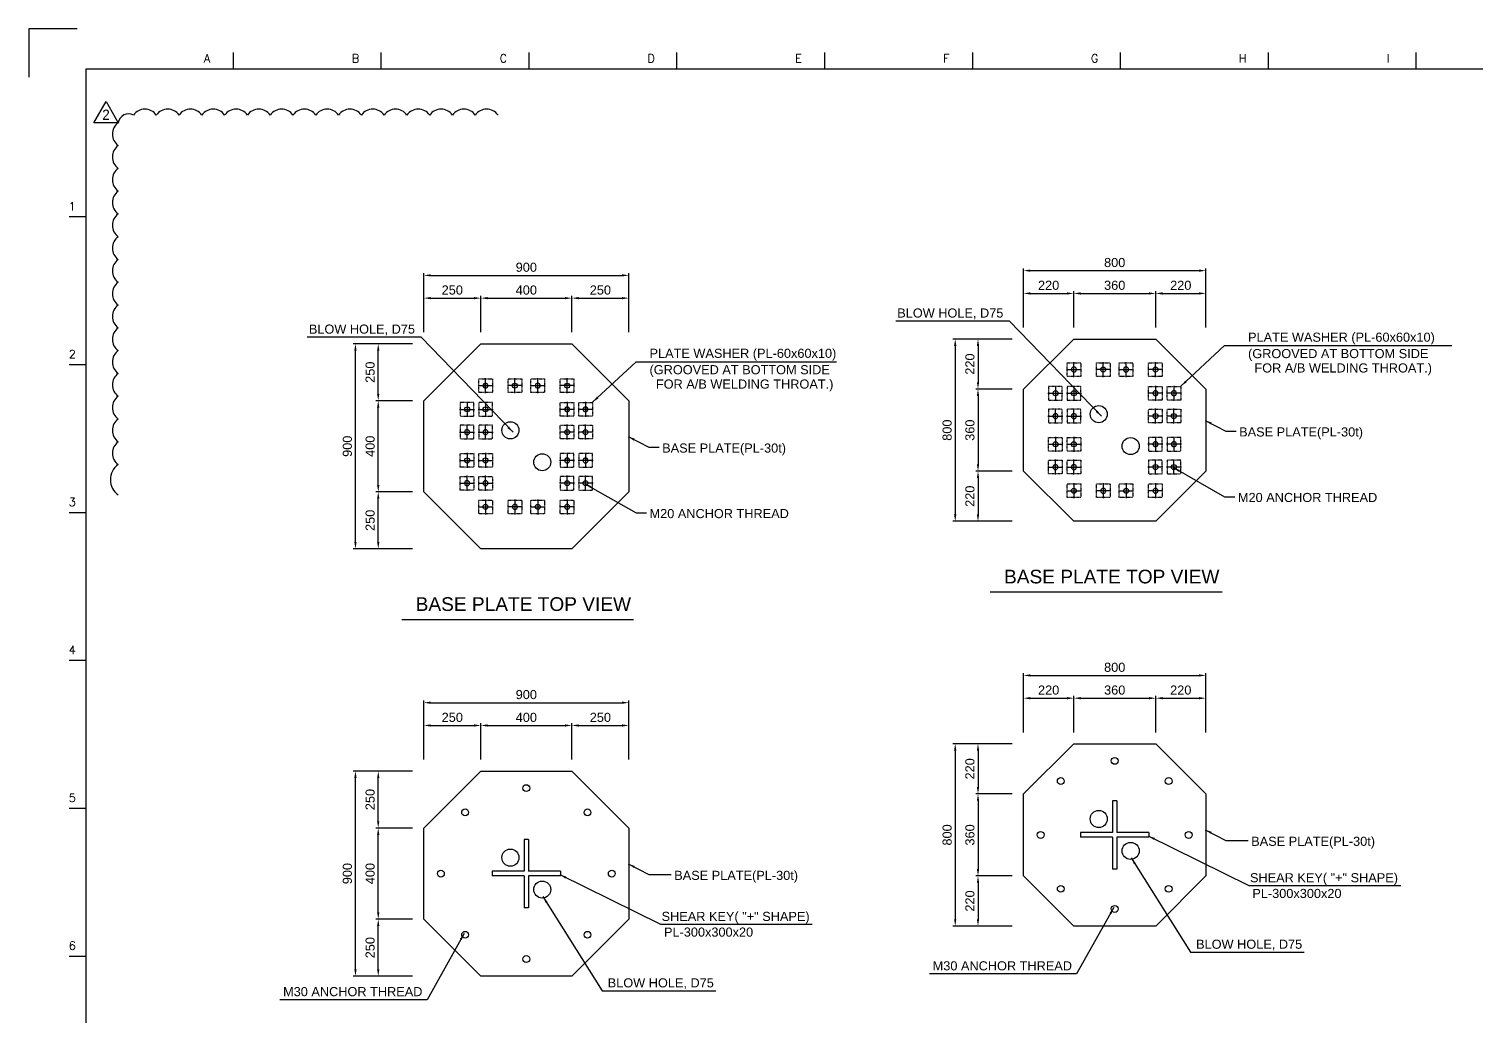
# Model space of a CAD drawing. Header units: millimetres. Extents: x 415966 to 487306, y -108951 to -17325.
# Drawn here: x 458615 to 464967, y -104873 to -100541 of the extents above; entities that cross this region are included whole.
import ezdxf
from ezdxf.enums import TextEntityAlignment as Align

# ---------------------------------------------------------------- set-up
doc = ezdxf.new("R2010")
doc.units = ezdxf.units.MM
doc.header["$LTSCALE"] = 2
doc.linetypes.add('CENTER1', pattern=[23.5, 20, -1.25, 1, -1.25])
doc.linetypes.add('HIDDEN', pattern=[0.375, 0.25, -0.125])
doc.layers.get('Defpoints').update_dxf_attribs({"color": 250})
for name, color, linetype in [('C_GIRDER', 2, 'Continuous'), ('C_REV', 4, 'Continuous'), ('C_TEXT_01', 2, 'Continuous'), ('CEN', 1, 'CENTER1'), ('DIM-SCALE', 7, 'Continuous'), ('TAN-TIT', 30, 'Continuous'), ('TITLE', 7, 'Continuous')]:
    doc.layers.add(name, color=color, linetype=linetype)
doc.layers.add('C_MARK', color=2, linetype='Continuous', lineweight=0)
doc.styles.add('Arial', font='arial.ttf')
doc.styles.add('COM', font='COMPLEX', dxfattribs={"height": 5})
doc.styles.add('돋움', font='')
doc.styles.get('돋움').set_extended_font_data('Dotum')
doc.dimstyles.new('일반도면_0010', dxfattribs={"dimtxt": 40, "dimasz": 30, "dimexe": 10, "dimexo": 50, "dimgap": 15, "dimtad": 1, "dimdec": 0, "dimzin": 0, "dimdsep": 46, "dimtxsty": 'Arial', "dimcen": -50, "dimclrd": 7, "dimclre": 7, "dimclrt": 2, "dimadec": 8, "dimazin": 0, "dimtfac": 1, "dimtdec": 0, "dimtix": 1, "dimtmove": 2, "dimatfit": 3, "dimfxl": 1, "dimtolj": 1, "dimtzin": 0, "dimarcsym": 0})

# ---------------------------------------------------------------- blocks, each defined once
blk = doc.blocks.new('BORDER')
at = {"layer": 'TAN-TIT', "linetype": 'Continuous'}
for p, q in [((424, 16820), (0, 16820)), ((0, 16820), (0, 16396))]:
    blk.add_line(p, q, dxfattribs=at)
at = {"layer": 'TAN-TIT'}
for p, q in [((1796, 16468), (1796, 16612)), ((3093, 16468), (3093, 16612)), ((4391, 16468), (4391, 16612)), ((5689, 16468), (5689, 16612)), ((6987, 16468), (6987, 16612)), ((8285, 16468), (8285, 16612)), ((9583, 16468), (9583, 16612)), ((10881, 16468), (10881, 16612)), ((12178, 16468), (12178, 16612)), ((498, 16468), (498, 352)), ((23282, 16468), (498, 16468)), ((498, 15170), (353, 15170)), ((498, 13872), (353, 13872)), ((498, 12574), (353, 12574)), ((498, 11277), (353, 11277)), ((498, 9979), (353, 9979)), ((498, 8681), (353, 8681))]:
    blk.add_line(p, q, dxfattribs=at)
at = {"layer": 'TAN-TIT', "style": 'COM'}
for s, p in [('A', (1536, 16526)), ('B', (2834, 16526)), ('C', (4132, 16526)), ('D', (5430, 16526)), ('E', (6727, 16526)), ('F', (8025, 16526)), ('G', (9323, 16526)), ('H', (10621, 16526)), ('I', (11919, 16526))]:
    blk.add_text(s, height=72.1, dxfattribs=at).set_placement(p)
for s, p in [('1', (411, 15228)), ('2', (411, 13930)), ('3', (411, 12632)), ('4', (411, 11334)), ('5', (411, 10036)), ('6', (411, 8739))]:
    blk.add_text(s, height=72.1, dxfattribs=at).set_placement(p, align=Align.RIGHT)
blk = doc.blocks.new('A$C3695130B')
at = {"layer": 'C_TEXT_01'}
blk.add_circle((0, 0), 11, dxfattribs=at)
at = {"layer": 'CEN', "ltscale": 0.5}
for p, q in [((33, 0), (-33, 0)), ((0, -33), (0, 33))]:
    blk.add_line(p, q, dxfattribs=at)
blk = doc.blocks.new('*D295')
at = {"layer": 'Defpoints', "color": 0}
for p in [(460598.7, -101722.7), (460348.7, -101922.7), (460598.7, -101922.7)]:
    blk.add_point(p, dxfattribs=at)
at = {"layer": 'DIM-SCALE', "color": 7, "lineweight": -2}
for p, q in [((460348.7, -101872.7), (460348.7, -101712.7)), ((460378.7, -101722.7), (460568.7, -101722.7)), ((460598.7, -101872.7), (460598.7, -101712.7))]:
    blk.add_line(p, q, dxfattribs=at)
at = {"layer": 'DIM-SCALE', "color": 7}
for points in [[(460378.7, -101717.7), (460378.7, -101727.7), (460348.7, -101722.7)], [(460568.7, -101717.7), (460568.7, -101727.7), (460598.7, -101722.7)]]:
    blk.add_solid(points, dxfattribs=at)
at = {"layer": 'DIM-SCALE', "color": 2, "insert": (460473.7, -101687.3), "char_height": 40, "attachment_point": 5, "style": 'Arial'}
blk.add_mtext('\\A1;250', dxfattribs=at)
blk = doc.blocks.new('*D296')
at = {"layer": 'Defpoints', "color": 0}
for p in [(460998.7, -101722.7), (460598.7, -101922.7), (460998.7, -101922.7)]:
    blk.add_point(p, dxfattribs=at)
at = {"layer": 'DIM-SCALE', "color": 7, "lineweight": -2}
for p, q in [((460598.7, -101872.7), (460598.7, -101712.7)), ((460628.7, -101722.7), (460968.7, -101722.7)), ((460998.7, -101872.7), (460998.7, -101712.7))]:
    blk.add_line(p, q, dxfattribs=at)
at = {"layer": 'DIM-SCALE', "color": 7}
for points in [[(460628.7, -101717.7), (460628.7, -101727.7), (460598.7, -101722.7)], [(460968.7, -101717.7), (460968.7, -101727.7), (460998.7, -101722.7)]]:
    blk.add_solid(points, dxfattribs=at)
at = {"layer": 'DIM-SCALE', "color": 2, "insert": (460798.7, -101687.3), "char_height": 40, "attachment_point": 5, "style": 'Arial'}
blk.add_mtext('\\A1;400', dxfattribs=at)
blk = doc.blocks.new('*D297')
at = {"layer": 'Defpoints', "color": 0}
for p in [(461248.7, -101722.7), (460998.7, -101922.7), (461248.7, -101922.7)]:
    blk.add_point(p, dxfattribs=at)
at = {"layer": 'DIM-SCALE', "color": 7, "lineweight": -2}
for p, q in [((460998.7, -101872.7), (460998.7, -101712.7)), ((461028.7, -101722.7), (461218.7, -101722.7)), ((461248.7, -101872.7), (461248.7, -101712.7))]:
    blk.add_line(p, q, dxfattribs=at)
at = {"layer": 'DIM-SCALE', "color": 7}
for points in [[(461028.7, -101717.7), (461028.7, -101727.7), (460998.7, -101722.7)], [(461218.7, -101717.7), (461218.7, -101727.7), (461248.7, -101722.7)]]:
    blk.add_solid(points, dxfattribs=at)
at = {"layer": 'DIM-SCALE', "color": 2, "insert": (461123.7, -101687.3), "char_height": 40, "attachment_point": 5, "style": 'Arial'}
blk.add_mtext('\\A1;250', dxfattribs=at)
blk = doc.blocks.new('*D298')
at = {"layer": 'Defpoints', "color": 0}
for p in [(461248.7, -101622.7), (460348.7, -101922.7), (461248.7, -101922.7)]:
    blk.add_point(p, dxfattribs=at)
at = {"layer": 'DIM-SCALE', "color": 7, "lineweight": -2}
for p, q in [((460348.7, -101872.7), (460348.7, -101612.7)), ((460378.7, -101622.7), (461218.7, -101622.7)), ((461248.7, -101872.7), (461248.7, -101612.7))]:
    blk.add_line(p, q, dxfattribs=at)
at = {"layer": 'DIM-SCALE', "color": 7}
for points in [[(460378.7, -101617.7), (460378.7, -101627.7), (460348.7, -101622.7)], [(461218.7, -101617.7), (461218.7, -101627.7), (461248.7, -101622.7)]]:
    blk.add_solid(points, dxfattribs=at)
at = {"layer": 'DIM-SCALE', "color": 2, "insert": (460798.7, -101587.3), "char_height": 40, "attachment_point": 5, "style": 'Arial'}
blk.add_mtext('\\A1;900', dxfattribs=at)
blk = doc.blocks.new('*D299')
at = {"layer": 'Defpoints', "color": 0}
for p in [(460148.7, -102572.7), (460348.7, -102572.7), (460348.7, -102822.7)]:
    blk.add_point(p, dxfattribs=at)
at = {"layer": 'DIM-SCALE', "color": 7, "lineweight": -2}
for p, q in [((460298.7, -102572.7), (460138.7, -102572.7)), ((460148.7, -102792.7), (460148.7, -102602.7)), ((460298.7, -102822.7), (460138.7, -102822.7))]:
    blk.add_line(p, q, dxfattribs=at)
at = {"layer": 'DIM-SCALE', "color": 7}
for points in [[(460143.7, -102602.7), (460153.7, -102602.7), (460148.7, -102572.7)], [(460143.7, -102792.7), (460153.7, -102792.7), (460148.7, -102822.7)]]:
    blk.add_solid(points, dxfattribs=at)
at = {"layer": 'DIM-SCALE', "color": 2, "insert": (460113.2, -102697.7), "char_height": 40, "attachment_point": 5, "rotation": 90, "style": 'Arial'}
blk.add_mtext('\\A1;250', dxfattribs=at)
blk = doc.blocks.new('*D300')
at = {"layer": 'Defpoints', "color": 0}
for p in [(460148.7, -102172.7), (460348.7, -102172.7), (460348.7, -102572.7)]:
    blk.add_point(p, dxfattribs=at)
at = {"layer": 'DIM-SCALE', "color": 7, "lineweight": -2}
for p, q in [((460298.7, -102172.7), (460138.7, -102172.7)), ((460148.7, -102542.7), (460148.7, -102202.7)), ((460298.7, -102572.7), (460138.7, -102572.7))]:
    blk.add_line(p, q, dxfattribs=at)
at = {"layer": 'DIM-SCALE', "color": 7}
for points in [[(460143.7, -102202.7), (460153.7, -102202.7), (460148.7, -102172.7)], [(460143.7, -102542.7), (460153.7, -102542.7), (460148.7, -102572.7)]]:
    blk.add_solid(points, dxfattribs=at)
at = {"layer": 'DIM-SCALE', "color": 2, "insert": (460113.2, -102372.7), "char_height": 40, "attachment_point": 5, "rotation": 90, "style": 'Arial'}
blk.add_mtext('\\A1;400', dxfattribs=at)
blk = doc.blocks.new('*D301')
at = {"layer": 'Defpoints', "color": 0}
for p in [(460148.7, -101922.7), (460348.7, -101922.7), (460348.7, -102172.7)]:
    blk.add_point(p, dxfattribs=at)
at = {"layer": 'DIM-SCALE', "color": 7, "lineweight": -2}
for p, q in [((460298.7, -101922.7), (460138.7, -101922.7)), ((460148.7, -102142.7), (460148.7, -101952.7)), ((460298.7, -102172.7), (460138.7, -102172.7))]:
    blk.add_line(p, q, dxfattribs=at)
at = {"layer": 'DIM-SCALE', "color": 7}
for points in [[(460143.7, -101952.7), (460153.7, -101952.7), (460148.7, -101922.7)], [(460143.7, -102142.7), (460153.7, -102142.7), (460148.7, -102172.7)]]:
    blk.add_solid(points, dxfattribs=at)
at = {"layer": 'DIM-SCALE', "color": 2, "insert": (460113.2, -102047.7), "char_height": 40, "attachment_point": 5, "rotation": 90, "style": 'Arial'}
blk.add_mtext('\\A1;250', dxfattribs=at)
blk = doc.blocks.new('*D302')
at = {"layer": 'Defpoints', "color": 0}
for p in [(460048.7, -101922.7), (460348.7, -101922.7), (460348.7, -102822.7)]:
    blk.add_point(p, dxfattribs=at)
at = {"layer": 'DIM-SCALE', "color": 7, "lineweight": -2}
for p, q in [((460298.7, -101922.7), (460038.7, -101922.7)), ((460048.7, -102792.7), (460048.7, -101952.7)), ((460298.7, -102822.7), (460038.7, -102822.7))]:
    blk.add_line(p, q, dxfattribs=at)
at = {"layer": 'DIM-SCALE', "color": 7}
for points in [[(460043.7, -101952.7), (460053.7, -101952.7), (460048.7, -101922.7)], [(460043.7, -102792.7), (460053.7, -102792.7), (460048.7, -102822.7)]]:
    blk.add_solid(points, dxfattribs=at)
at = {"layer": 'DIM-SCALE', "color": 2, "insert": (460013.2, -102372.7), "char_height": 40, "attachment_point": 5, "rotation": 90, "style": 'Arial'}
blk.add_mtext('\\A1;900', dxfattribs=at)
blk = doc.blocks.new('*D397')
at = {"layer": 'Defpoints', "color": 0}
for p in [(460598.7, -103597.9), (460348.7, -103797.9), (460598.7, -103797.9)]:
    blk.add_point(p, dxfattribs=at)
at = {"layer": 'DIM-SCALE', "color": 7, "lineweight": -2}
for p, q in [((460348.7, -103747.9), (460348.7, -103587.9)), ((460378.7, -103597.9), (460568.7, -103597.9)), ((460598.7, -103747.9), (460598.7, -103587.9))]:
    blk.add_line(p, q, dxfattribs=at)
at = {"layer": 'DIM-SCALE', "color": 7}
for points in [[(460378.7, -103592.9), (460378.7, -103602.9), (460348.7, -103597.9)], [(460568.7, -103592.9), (460568.7, -103602.9), (460598.7, -103597.9)]]:
    blk.add_solid(points, dxfattribs=at)
at = {"layer": 'DIM-SCALE', "color": 2, "insert": (460473.7, -103562.5), "char_height": 40, "attachment_point": 5, "style": 'Arial'}
blk.add_mtext('\\A1;250', dxfattribs=at)
blk = doc.blocks.new('*D398')
at = {"layer": 'Defpoints', "color": 0}
for p in [(460998.7, -103597.9), (460598.7, -103797.9), (460998.7, -103797.9)]:
    blk.add_point(p, dxfattribs=at)
at = {"layer": 'DIM-SCALE', "color": 7, "lineweight": -2}
for p, q in [((460598.7, -103747.9), (460598.7, -103587.9)), ((460628.7, -103597.9), (460968.7, -103597.9)), ((460998.7, -103747.9), (460998.7, -103587.9))]:
    blk.add_line(p, q, dxfattribs=at)
at = {"layer": 'DIM-SCALE', "color": 7}
for points in [[(460628.7, -103592.9), (460628.7, -103602.9), (460598.7, -103597.9)], [(460968.7, -103592.9), (460968.7, -103602.9), (460998.7, -103597.9)]]:
    blk.add_solid(points, dxfattribs=at)
at = {"layer": 'DIM-SCALE', "color": 2, "insert": (460798.7, -103562.5), "char_height": 40, "attachment_point": 5, "style": 'Arial'}
blk.add_mtext('\\A1;400', dxfattribs=at)
blk = doc.blocks.new('*D399')
at = {"layer": 'Defpoints', "color": 0}
for p in [(461248.7, -103597.9), (460998.7, -103797.9), (461248.7, -103797.9)]:
    blk.add_point(p, dxfattribs=at)
at = {"layer": 'DIM-SCALE', "color": 7, "lineweight": -2}
for p, q in [((460998.7, -103747.9), (460998.7, -103587.9)), ((461028.7, -103597.9), (461218.7, -103597.9)), ((461248.7, -103747.9), (461248.7, -103587.9))]:
    blk.add_line(p, q, dxfattribs=at)
at = {"layer": 'DIM-SCALE', "color": 7}
for points in [[(461028.7, -103592.9), (461028.7, -103602.9), (460998.7, -103597.9)], [(461218.7, -103592.9), (461218.7, -103602.9), (461248.7, -103597.9)]]:
    blk.add_solid(points, dxfattribs=at)
at = {"layer": 'DIM-SCALE', "color": 2, "insert": (461123.7, -103562.5), "char_height": 40, "attachment_point": 5, "style": 'Arial'}
blk.add_mtext('\\A1;250', dxfattribs=at)
blk = doc.blocks.new('*D400')
at = {"layer": 'Defpoints', "color": 0}
for p in [(461248.7, -103497.9), (460348.7, -103797.9), (461248.7, -103797.9)]:
    blk.add_point(p, dxfattribs=at)
at = {"layer": 'DIM-SCALE', "color": 7, "lineweight": -2}
for p, q in [((460348.7, -103747.9), (460348.7, -103487.9)), ((460378.7, -103497.9), (461218.7, -103497.9)), ((461248.7, -103747.9), (461248.7, -103487.9))]:
    blk.add_line(p, q, dxfattribs=at)
at = {"layer": 'DIM-SCALE', "color": 7}
for points in [[(460378.7, -103492.9), (460378.7, -103502.9), (460348.7, -103497.9)], [(461218.7, -103492.9), (461218.7, -103502.9), (461248.7, -103497.9)]]:
    blk.add_solid(points, dxfattribs=at)
at = {"layer": 'DIM-SCALE', "color": 2, "insert": (460798.7, -103462.5), "char_height": 40, "attachment_point": 5, "style": 'Arial'}
blk.add_mtext('\\A1;900', dxfattribs=at)
blk = doc.blocks.new('*D401')
at = {"layer": 'Defpoints', "color": 0}
for p in [(460148.7, -104447.9), (460348.7, -104447.9), (460348.7, -104697.9)]:
    blk.add_point(p, dxfattribs=at)
at = {"layer": 'DIM-SCALE', "color": 7, "lineweight": -2}
for p, q in [((460298.7, -104447.9), (460138.7, -104447.9)), ((460148.7, -104667.9), (460148.7, -104477.9)), ((460298.7, -104697.9), (460138.7, -104697.9))]:
    blk.add_line(p, q, dxfattribs=at)
at = {"layer": 'DIM-SCALE', "color": 7}
for points in [[(460143.7, -104477.9), (460153.7, -104477.9), (460148.7, -104447.9)], [(460143.7, -104667.9), (460153.7, -104667.9), (460148.7, -104697.9)]]:
    blk.add_solid(points, dxfattribs=at)
at = {"layer": 'DIM-SCALE', "color": 2, "insert": (460113.2, -104572.9), "char_height": 40, "attachment_point": 5, "rotation": 90, "style": 'Arial'}
blk.add_mtext('\\A1;250', dxfattribs=at)
blk = doc.blocks.new('*D402')
at = {"layer": 'Defpoints', "color": 0}
for p in [(460148.7, -104047.9), (460348.7, -104047.9), (460348.7, -104447.9)]:
    blk.add_point(p, dxfattribs=at)
at = {"layer": 'DIM-SCALE', "color": 7, "lineweight": -2}
for p, q in [((460298.7, -104047.9), (460138.7, -104047.9)), ((460148.7, -104417.9), (460148.7, -104077.9)), ((460298.7, -104447.9), (460138.7, -104447.9))]:
    blk.add_line(p, q, dxfattribs=at)
at = {"layer": 'DIM-SCALE', "color": 7}
for points in [[(460143.7, -104077.9), (460153.7, -104077.9), (460148.7, -104047.9)], [(460143.7, -104417.9), (460153.7, -104417.9), (460148.7, -104447.9)]]:
    blk.add_solid(points, dxfattribs=at)
at = {"layer": 'DIM-SCALE', "color": 2, "insert": (460113.2, -104247.9), "char_height": 40, "attachment_point": 5, "rotation": 90, "style": 'Arial'}
blk.add_mtext('\\A1;400', dxfattribs=at)
blk = doc.blocks.new('*D403')
at = {"layer": 'Defpoints', "color": 0}
for p in [(460148.7, -103797.9), (460348.7, -103797.9), (460348.7, -104047.9)]:
    blk.add_point(p, dxfattribs=at)
at = {"layer": 'DIM-SCALE', "color": 7, "lineweight": -2}
for p, q in [((460298.7, -103797.9), (460138.7, -103797.9)), ((460148.7, -104017.9), (460148.7, -103827.9)), ((460298.7, -104047.9), (460138.7, -104047.9))]:
    blk.add_line(p, q, dxfattribs=at)
at = {"layer": 'DIM-SCALE', "color": 7}
for points in [[(460143.7, -103827.9), (460153.7, -103827.9), (460148.7, -103797.9)], [(460143.7, -104017.9), (460153.7, -104017.9), (460148.7, -104047.9)]]:
    blk.add_solid(points, dxfattribs=at)
at = {"layer": 'DIM-SCALE', "color": 2, "insert": (460113.2, -103922.9), "char_height": 40, "attachment_point": 5, "rotation": 90, "style": 'Arial'}
blk.add_mtext('\\A1;250', dxfattribs=at)
blk = doc.blocks.new('*D404')
at = {"layer": 'Defpoints', "color": 0}
for p in [(460048.7, -103797.9), (460348.7, -103797.9), (460348.7, -104697.9)]:
    blk.add_point(p, dxfattribs=at)
at = {"layer": 'DIM-SCALE', "color": 7, "lineweight": -2}
for p, q in [((460298.7, -103797.9), (460038.7, -103797.9)), ((460048.7, -104667.9), (460048.7, -103827.9)), ((460298.7, -104697.9), (460038.7, -104697.9))]:
    blk.add_line(p, q, dxfattribs=at)
at = {"layer": 'DIM-SCALE', "color": 7}
for points in [[(460043.7, -103827.9), (460053.7, -103827.9), (460048.7, -103797.9)], [(460043.7, -104667.9), (460053.7, -104667.9), (460048.7, -104697.9)]]:
    blk.add_solid(points, dxfattribs=at)
at = {"layer": 'DIM-SCALE', "color": 2, "insert": (460013.2, -104247.9), "char_height": 40, "attachment_point": 5, "rotation": 90, "style": 'Arial'}
blk.add_mtext('\\A1;900', dxfattribs=at)
blk = doc.blocks.new('*D428')
at = {"layer": 'Defpoints', "color": 0}
for p in [(463201.3, -103478.2), (462981.3, -103678.2), (463201.3, -103678.2)]:
    blk.add_point(p, dxfattribs=at)
at = {"layer": 'DIM-SCALE', "color": 7, "lineweight": -2}
for p, q in [((462981.3, -103628.2), (462981.3, -103468.2)), ((463201.3, -103628.2), (463201.3, -103468.2)), ((463011.3, -103478.2), (463171.3, -103478.2))]:
    blk.add_line(p, q, dxfattribs=at)
at = {"layer": 'DIM-SCALE', "color": 7}
for points in [[(463011.3, -103473.2), (463011.3, -103483.2), (462981.3, -103478.2)], [(463171.3, -103473.2), (463171.3, -103483.2), (463201.3, -103478.2)]]:
    blk.add_solid(points, dxfattribs=at)
at = {"layer": 'DIM-SCALE', "color": 2, "insert": (463091.3, -103442.8), "char_height": 40, "attachment_point": 5, "style": 'Arial'}
blk.add_mtext('\\A1;220', dxfattribs=at)
blk = doc.blocks.new('*D429')
at = {"layer": 'Defpoints', "color": 0}
for p in [(463561.3, -103478.2), (463201.3, -103678.2), (463561.3, -103678.2)]:
    blk.add_point(p, dxfattribs=at)
at = {"layer": 'DIM-SCALE', "color": 7, "lineweight": -2}
for p, q in [((463201.3, -103628.2), (463201.3, -103468.2)), ((463561.3, -103628.2), (463561.3, -103468.2)), ((463231.3, -103478.2), (463531.3, -103478.2))]:
    blk.add_line(p, q, dxfattribs=at)
at = {"layer": 'DIM-SCALE', "color": 7}
for points in [[(463231.3, -103473.2), (463231.3, -103483.2), (463201.3, -103478.2)], [(463531.3, -103473.2), (463531.3, -103483.2), (463561.3, -103478.2)]]:
    blk.add_solid(points, dxfattribs=at)
at = {"layer": 'DIM-SCALE', "color": 2, "insert": (463381.3, -103442.8), "char_height": 40, "attachment_point": 5, "style": 'Arial'}
blk.add_mtext('\\A1;360', dxfattribs=at)
blk = doc.blocks.new('*D430')
at = {"layer": 'Defpoints', "color": 0}
for p in [(463781.3, -103478.2), (463561.3, -103678.2), (463781.3, -103678.2)]:
    blk.add_point(p, dxfattribs=at)
at = {"layer": 'DIM-SCALE', "color": 7, "lineweight": -2}
for p, q in [((463561.3, -103628.2), (463561.3, -103468.2)), ((463781.3, -103628.2), (463781.3, -103468.2)), ((463591.3, -103478.2), (463751.3, -103478.2))]:
    blk.add_line(p, q, dxfattribs=at)
at = {"layer": 'DIM-SCALE', "color": 7}
for points in [[(463591.3, -103473.2), (463591.3, -103483.2), (463561.3, -103478.2)], [(463751.3, -103473.2), (463751.3, -103483.2), (463781.3, -103478.2)]]:
    blk.add_solid(points, dxfattribs=at)
at = {"layer": 'DIM-SCALE', "color": 2, "insert": (463671.3, -103442.8), "char_height": 40, "attachment_point": 5, "style": 'Arial'}
blk.add_mtext('\\A1;220', dxfattribs=at)
blk = doc.blocks.new('*D431')
at = {"layer": 'Defpoints', "color": 0}
for p in [(463781.3, -103378.2), (462981.3, -103678.2), (463781.3, -103678.2)]:
    blk.add_point(p, dxfattribs=at)
at = {"layer": 'DIM-SCALE', "color": 7, "lineweight": -2}
for p, q in [((462981.3, -103628.2), (462981.3, -103368.2)), ((463011.3, -103378.2), (463751.3, -103378.2)), ((463781.3, -103628.2), (463781.3, -103368.2))]:
    blk.add_line(p, q, dxfattribs=at)
at = {"layer": 'DIM-SCALE', "color": 7}
for points in [[(463011.3, -103373.2), (463011.3, -103383.2), (462981.3, -103378.2)], [(463751.3, -103373.2), (463751.3, -103383.2), (463781.3, -103378.2)]]:
    blk.add_solid(points, dxfattribs=at)
at = {"layer": 'DIM-SCALE', "color": 2, "insert": (463381.3, -103342.8), "char_height": 40, "attachment_point": 5, "style": 'Arial'}
blk.add_mtext('\\A1;800', dxfattribs=at)
blk = doc.blocks.new('*D432')
at = {"layer": 'Defpoints', "color": 0}
for p in [(462981.3, -103678.2), (462781.3, -103898.2), (462981.3, -103898.2)]:
    blk.add_point(p, dxfattribs=at)
at = {"layer": 'DIM-SCALE', "color": 7, "lineweight": -2}
for p, q in [((462931.3, -103678.2), (462771.3, -103678.2)), ((462781.3, -103708.2), (462781.3, -103868.2)), ((462931.3, -103898.2), (462771.3, -103898.2))]:
    blk.add_line(p, q, dxfattribs=at)
at = {"layer": 'DIM-SCALE', "color": 7}
for points in [[(462776.3, -103708.2), (462786.3, -103708.2), (462781.3, -103678.2)], [(462776.3, -103868.2), (462786.3, -103868.2), (462781.3, -103898.2)]]:
    blk.add_solid(points, dxfattribs=at)
at = {"layer": 'DIM-SCALE', "color": 2, "insert": (462745.9, -103788.2), "char_height": 40, "attachment_point": 5, "rotation": 90, "style": 'Arial'}
blk.add_mtext('\\A1;220', dxfattribs=at)
blk = doc.blocks.new('*D433')
at = {"layer": 'Defpoints', "color": 0}
for p in [(462981.3, -103898.2), (462781.3, -104258.2), (462981.3, -104258.2)]:
    blk.add_point(p, dxfattribs=at)
at = {"layer": 'DIM-SCALE', "color": 7, "lineweight": -2}
for p, q in [((462931.3, -103898.2), (462771.3, -103898.2)), ((462781.3, -103928.2), (462781.3, -104228.2)), ((462931.3, -104258.2), (462771.3, -104258.2))]:
    blk.add_line(p, q, dxfattribs=at)
at = {"layer": 'DIM-SCALE', "color": 7}
for points in [[(462776.3, -103928.2), (462786.3, -103928.2), (462781.3, -103898.2)], [(462776.3, -104228.2), (462786.3, -104228.2), (462781.3, -104258.2)]]:
    blk.add_solid(points, dxfattribs=at)
at = {"layer": 'DIM-SCALE', "color": 2, "insert": (462745.9, -104078.2), "char_height": 40, "attachment_point": 5, "rotation": 90, "style": 'Arial'}
blk.add_mtext('\\A1;360', dxfattribs=at)
blk = doc.blocks.new('*D434')
at = {"layer": 'Defpoints', "color": 0}
for p in [(462981.3, -104258.2), (462781.3, -104478.2), (462981.3, -104478.2)]:
    blk.add_point(p, dxfattribs=at)
at = {"layer": 'DIM-SCALE', "color": 7, "lineweight": -2}
for p, q in [((462931.3, -104258.2), (462771.3, -104258.2)), ((462781.3, -104288.2), (462781.3, -104448.2)), ((462931.3, -104478.2), (462771.3, -104478.2))]:
    blk.add_line(p, q, dxfattribs=at)
at = {"layer": 'DIM-SCALE', "color": 7}
for points in [[(462776.3, -104288.2), (462786.3, -104288.2), (462781.3, -104258.2)], [(462776.3, -104448.2), (462786.3, -104448.2), (462781.3, -104478.2)]]:
    blk.add_solid(points, dxfattribs=at)
at = {"layer": 'DIM-SCALE', "color": 2, "insert": (462745.9, -104368.2), "char_height": 40, "attachment_point": 5, "rotation": 90, "style": 'Arial'}
blk.add_mtext('\\A1;220', dxfattribs=at)
blk = doc.blocks.new('*D435')
at = {"layer": 'Defpoints', "color": 0}
for p in [(462981.3, -103678.2), (462681.3, -104478.2), (462981.3, -104478.2)]:
    blk.add_point(p, dxfattribs=at)
at = {"layer": 'DIM-SCALE', "color": 7, "lineweight": -2}
for p, q in [((462931.3, -103678.2), (462671.3, -103678.2)), ((462681.3, -103708.2), (462681.3, -104448.2)), ((462931.3, -104478.2), (462671.3, -104478.2))]:
    blk.add_line(p, q, dxfattribs=at)
at = {"layer": 'DIM-SCALE', "color": 7}
for points in [[(462676.3, -103708.2), (462686.3, -103708.2), (462681.3, -103678.2)], [(462676.3, -104448.2), (462686.3, -104448.2), (462681.3, -104478.2)]]:
    blk.add_solid(points, dxfattribs=at)
at = {"layer": 'DIM-SCALE', "color": 2, "insert": (462645.9, -104078.2), "char_height": 40, "attachment_point": 5, "rotation": 90, "style": 'Arial'}
blk.add_mtext('\\A1;800', dxfattribs=at)
blk = doc.blocks.new('*D369')
at = {"layer": 'Defpoints', "color": 0}
for p in [(463201.3, -101702), (462981.3, -101902), (463201.3, -101902)]:
    blk.add_point(p, dxfattribs=at)
at = {"layer": 'DIM-SCALE', "color": 7, "lineweight": -2}
for p, q in [((462981.3, -101852), (462981.3, -101692)), ((463201.3, -101852), (463201.3, -101692)), ((463011.3, -101702), (463171.3, -101702))]:
    blk.add_line(p, q, dxfattribs=at)
at = {"layer": 'DIM-SCALE', "color": 7}
for points in [[(463011.3, -101697), (463011.3, -101707), (462981.3, -101702)], [(463171.3, -101697), (463171.3, -101707), (463201.3, -101702)]]:
    blk.add_solid(points, dxfattribs=at)
at = {"layer": 'DIM-SCALE', "color": 2, "insert": (463091.3, -101666.6), "char_height": 40, "attachment_point": 5, "style": 'Arial'}
blk.add_mtext('\\A1;220', dxfattribs=at)
blk = doc.blocks.new('*D370')
at = {"layer": 'Defpoints', "color": 0}
for p in [(463561.3, -101702), (463201.3, -101902), (463561.3, -101902)]:
    blk.add_point(p, dxfattribs=at)
at = {"layer": 'DIM-SCALE', "color": 7, "lineweight": -2}
for p, q in [((463201.3, -101852), (463201.3, -101692)), ((463561.3, -101852), (463561.3, -101692)), ((463231.3, -101702), (463531.3, -101702))]:
    blk.add_line(p, q, dxfattribs=at)
at = {"layer": 'DIM-SCALE', "color": 7}
for points in [[(463231.3, -101697), (463231.3, -101707), (463201.3, -101702)], [(463531.3, -101697), (463531.3, -101707), (463561.3, -101702)]]:
    blk.add_solid(points, dxfattribs=at)
at = {"layer": 'DIM-SCALE', "color": 2, "insert": (463381.3, -101666.6), "char_height": 40, "attachment_point": 5, "style": 'Arial'}
blk.add_mtext('\\A1;360', dxfattribs=at)
blk = doc.blocks.new('*D371')
at = {"layer": 'Defpoints', "color": 0}
for p in [(463781.3, -101702), (463561.3, -101902), (463781.3, -101902)]:
    blk.add_point(p, dxfattribs=at)
at = {"layer": 'DIM-SCALE', "color": 7, "lineweight": -2}
for p, q in [((463561.3, -101852), (463561.3, -101692)), ((463781.3, -101852), (463781.3, -101692)), ((463591.3, -101702), (463751.3, -101702))]:
    blk.add_line(p, q, dxfattribs=at)
at = {"layer": 'DIM-SCALE', "color": 7}
for points in [[(463591.3, -101697), (463591.3, -101707), (463561.3, -101702)], [(463751.3, -101697), (463751.3, -101707), (463781.3, -101702)]]:
    blk.add_solid(points, dxfattribs=at)
at = {"layer": 'DIM-SCALE', "color": 2, "insert": (463671.3, -101666.6), "char_height": 40, "attachment_point": 5, "style": 'Arial'}
blk.add_mtext('\\A1;220', dxfattribs=at)
blk = doc.blocks.new('*D372')
at = {"layer": 'Defpoints', "color": 0}
for p in [(463781.3, -101602), (462981.3, -101902), (463781.3, -101902)]:
    blk.add_point(p, dxfattribs=at)
at = {"layer": 'DIM-SCALE', "color": 7, "lineweight": -2}
for p, q in [((462981.3, -101852), (462981.3, -101592)), ((463011.3, -101602), (463751.3, -101602)), ((463781.3, -101852), (463781.3, -101592))]:
    blk.add_line(p, q, dxfattribs=at)
at = {"layer": 'DIM-SCALE', "color": 7}
for points in [[(463011.3, -101597), (463011.3, -101607), (462981.3, -101602)], [(463751.3, -101597), (463751.3, -101607), (463781.3, -101602)]]:
    blk.add_solid(points, dxfattribs=at)
at = {"layer": 'DIM-SCALE', "color": 2, "insert": (463381.3, -101566.6), "char_height": 40, "attachment_point": 5, "style": 'Arial'}
blk.add_mtext('\\A1;800', dxfattribs=at)
blk = doc.blocks.new('*D373')
at = {"layer": 'Defpoints', "color": 0}
for p in [(462981.3, -101902), (462781.3, -102122), (462981.3, -102122)]:
    blk.add_point(p, dxfattribs=at)
at = {"layer": 'DIM-SCALE', "color": 7, "lineweight": -2}
for p, q in [((462931.3, -101902), (462771.3, -101902)), ((462781.3, -101932), (462781.3, -102092)), ((462931.3, -102122), (462771.3, -102122))]:
    blk.add_line(p, q, dxfattribs=at)
at = {"layer": 'DIM-SCALE', "color": 7}
for points in [[(462776.3, -101932), (462786.3, -101932), (462781.3, -101902)], [(462776.3, -102092), (462786.3, -102092), (462781.3, -102122)]]:
    blk.add_solid(points, dxfattribs=at)
at = {"layer": 'DIM-SCALE', "color": 2, "insert": (462745.9, -102012), "char_height": 40, "attachment_point": 5, "rotation": 90, "style": 'Arial'}
blk.add_mtext('\\A1;220', dxfattribs=at)
blk = doc.blocks.new('*D374')
at = {"layer": 'Defpoints', "color": 0}
for p in [(462981.3, -102122), (462781.3, -102482), (462981.3, -102482)]:
    blk.add_point(p, dxfattribs=at)
at = {"layer": 'DIM-SCALE', "color": 7, "lineweight": -2}
for p, q in [((462931.3, -102122), (462771.3, -102122)), ((462781.3, -102152), (462781.3, -102452)), ((462931.3, -102482), (462771.3, -102482))]:
    blk.add_line(p, q, dxfattribs=at)
at = {"layer": 'DIM-SCALE', "color": 7}
for points in [[(462776.3, -102152), (462786.3, -102152), (462781.3, -102122)], [(462776.3, -102452), (462786.3, -102452), (462781.3, -102482)]]:
    blk.add_solid(points, dxfattribs=at)
at = {"layer": 'DIM-SCALE', "color": 2, "insert": (462745.9, -102302), "char_height": 40, "attachment_point": 5, "rotation": 90, "style": 'Arial'}
blk.add_mtext('\\A1;360', dxfattribs=at)
blk = doc.blocks.new('*D375')
at = {"layer": 'Defpoints', "color": 0}
for p in [(462981.3, -102482), (462781.3, -102702), (462981.3, -102702)]:
    blk.add_point(p, dxfattribs=at)
at = {"layer": 'DIM-SCALE', "color": 7, "lineweight": -2}
for p, q in [((462931.3, -102482), (462771.3, -102482)), ((462781.3, -102512), (462781.3, -102672)), ((462931.3, -102702), (462771.3, -102702))]:
    blk.add_line(p, q, dxfattribs=at)
at = {"layer": 'DIM-SCALE', "color": 7}
for points in [[(462776.3, -102512), (462786.3, -102512), (462781.3, -102482)], [(462776.3, -102672), (462786.3, -102672), (462781.3, -102702)]]:
    blk.add_solid(points, dxfattribs=at)
at = {"layer": 'DIM-SCALE', "color": 2, "insert": (462745.9, -102592), "char_height": 40, "attachment_point": 5, "rotation": 90, "style": 'Arial'}
blk.add_mtext('\\A1;220', dxfattribs=at)
blk = doc.blocks.new('*D376')
at = {"layer": 'Defpoints', "color": 0}
for p in [(462981.3, -101902), (462681.3, -102702), (462981.3, -102702)]:
    blk.add_point(p, dxfattribs=at)
at = {"layer": 'DIM-SCALE', "color": 7, "lineweight": -2}
for p, q in [((462931.3, -101902), (462671.3, -101902)), ((462681.3, -101932), (462681.3, -102672)), ((462931.3, -102702), (462671.3, -102702))]:
    blk.add_line(p, q, dxfattribs=at)
at = {"layer": 'DIM-SCALE', "color": 7}
for points in [[(462676.3, -101932), (462686.3, -101932), (462681.3, -101902)], [(462676.3, -102672), (462686.3, -102672), (462681.3, -102702)]]:
    blk.add_solid(points, dxfattribs=at)
at = {"layer": 'DIM-SCALE', "color": 2, "insert": (462645.9, -102302), "char_height": 40, "attachment_point": 5, "rotation": 90, "style": 'Arial'}
blk.add_mtext('\\A1;800', dxfattribs=at)

msp = doc.modelspace()

# ---------------------------------------------------------------- linework, layer by layer
for p, q in [((462834.4, -103011.6), (463852.3, -103011.6)), ((460251.7, -103132.3), (461269.7, -103132.3))]:
    msp.add_line(p, q)
at = {"layer": 'C_GIRDER'}
for p, q in [((463391.3, -103928.2), (463371.3, -103928.2)), ((463371.3, -103928.2), (463371.3, -104068.2)), ((463391.3, -103928.2), (463391.3, -104068.2)), ((460808.7, -104097.9), (460788.7, -104097.9)), ((460788.7, -104097.9), (460788.7, -104237.9)), ((460808.7, -104097.9), (460808.7, -104237.9)), ((463371.3, -104068.2), (463231.3, -104068.2)), ((463231.3, -104068.2), (463231.3, -104088.2)), ((463371.3, -104088.2), (463231.3, -104088.2)), ((463371.3, -104088.2), (463371.3, -104228.2)), ((463531.3, -104068.2), (463391.3, -104068.2)), ((463531.3, -104088.2), (463391.3, -104088.2)), ((463391.3, -104088.2), (463391.3, -104228.2)), ((463531.3, -104068.2), (463531.3, -104088.2)), ((463391.3, -104228.2), (463371.3, -104228.2)), ((460788.7, -104237.9), (460648.7, -104237.9)), ((460648.7, -104237.9), (460648.7, -104257.9)), ((460788.7, -104257.9), (460648.7, -104257.9)), ((460788.7, -104257.9), (460788.7, -104397.9)), ((460948.7, -104237.9), (460808.7, -104237.9)), ((460948.7, -104257.9), (460808.7, -104257.9)), ((460808.7, -104257.9), (460808.7, -104397.9)), ((460948.7, -104237.9), (460948.7, -104257.9)), ((460808.7, -104397.9), (460788.7, -104397.9))]:
    msp.add_line(p, q, dxfattribs=at)
for points in [[(460598.7, -102822.7), (460348.7, -102572.7), (460348.7, -102172.7), (460598.7, -101922.7), (460998.7, -101922.7), (461248.7, -102172.7), (461248.7, -102572.7), (460998.7, -102822.7), (460598.7, -102822.7)], [(460598.7, -104697.9), (460348.7, -104447.9), (460348.7, -104047.9), (460598.7, -103797.9), (460998.7, -103797.9), (461248.7, -104047.9), (461248.7, -104447.9), (460998.7, -104697.9), (460598.7, -104697.9)]]:
    msp.add_lwpolyline(points, dxfattribs=at)
for points in [[(463201.3, -102702), (462981.3, -102482), (462981.3, -102122), (463201.3, -101902), (463561.3, -101902), (463781.3, -102122), (463781.3, -102482), (463561.3, -102702)], [(463201.3, -104478.2), (462981.3, -104258.2), (462981.3, -103898.2), (463201.3, -103678.2), (463561.3, -103678.2), (463781.3, -103898.2), (463781.3, -104258.2), (463561.3, -104478.2)]]:
    msp.add_lwpolyline(points, close=True, dxfattribs=at)
at = {"layer": 'C_GIRDER', "linetype": 'HIDDEN', "ltscale": 0.2}
for points in [[(463172.3, -102006), (463232.3, -102006), (463232.3, -102066), (463172.3, -102066)], [(463301.3, -102006), (463361.3, -102006), (463361.3, -102066), (463301.3, -102066)], [(463401.3, -102006), (463461.3, -102006), (463461.3, -102066), (463401.3, -102066)], [(463530.3, -102006), (463590.3, -102006), (463590.3, -102066), (463530.3, -102066)], [(460589.7, -102076.7), (460649.7, -102076.7), (460649.7, -102136.7), (460589.7, -102136.7)], [(460718.7, -102076.7), (460778.7, -102076.7), (460778.7, -102136.7), (460718.7, -102136.7)], [(460818.7, -102076.7), (460878.7, -102076.7), (460878.7, -102136.7), (460818.7, -102136.7)], [(460947.7, -102076.7), (461007.7, -102076.7), (461007.7, -102136.7), (460947.7, -102136.7)], [(463091.3, -102170), (463151.3, -102170), (463151.3, -102110), (463091.3, -102110)], [(463172.3, -102170), (463232.3, -102170), (463232.3, -102110), (463172.3, -102110)], [(463590.3, -102170), (463530.3, -102170), (463530.3, -102110), (463590.3, -102110)], [(463671.3, -102170), (463611.3, -102170), (463611.3, -102110), (463671.3, -102110)], [(460508.7, -102240.7), (460568.7, -102240.7), (460568.7, -102180.7), (460508.7, -102180.7)], [(460589.7, -102240.7), (460649.7, -102240.7), (460649.7, -102180.7), (460589.7, -102180.7)], [(461007.7, -102240.7), (460947.7, -102240.7), (460947.7, -102180.7), (461007.7, -102180.7)], [(461088.7, -102240.7), (461028.7, -102240.7), (461028.7, -102180.7), (461088.7, -102180.7)], [(463091.3, -102270), (463151.3, -102270), (463151.3, -102210), (463091.3, -102210)], [(463172.3, -102270), (463232.3, -102270), (463232.3, -102210), (463172.3, -102210)], [(463590.3, -102270), (463530.3, -102270), (463530.3, -102210), (463590.3, -102210)], [(463671.3, -102270), (463611.3, -102270), (463611.3, -102210), (463671.3, -102210)], [(460508.7, -102340.7), (460568.7, -102340.7), (460568.7, -102280.7), (460508.7, -102280.7)], [(460589.7, -102340.7), (460649.7, -102340.7), (460649.7, -102280.7), (460589.7, -102280.7)], [(461007.7, -102340.7), (460947.7, -102340.7), (460947.7, -102280.7), (461007.7, -102280.7)], [(461088.7, -102340.7), (461028.7, -102340.7), (461028.7, -102280.7), (461088.7, -102280.7)], [(463091.3, -102334), (463151.3, -102334), (463151.3, -102394), (463091.3, -102394)], [(463172.3, -102334), (463232.3, -102334), (463232.3, -102394), (463172.3, -102394)], [(463590.3, -102334), (463530.3, -102334), (463530.3, -102394), (463590.3, -102394)], [(463671.3, -102334), (463611.3, -102334), (463611.3, -102394), (463671.3, -102394)], [(460508.7, -102404.7), (460568.7, -102404.7), (460568.7, -102464.7), (460508.7, -102464.7)], [(460589.7, -102404.7), (460649.7, -102404.7), (460649.7, -102464.7), (460589.7, -102464.7)], [(461007.7, -102404.7), (460947.7, -102404.7), (460947.7, -102464.7), (461007.7, -102464.7)], [(461088.7, -102404.7), (461028.7, -102404.7), (461028.7, -102464.7), (461088.7, -102464.7)], [(463091.3, -102434), (463151.3, -102434), (463151.3, -102494), (463091.3, -102494)], [(463172.3, -102434), (463232.3, -102434), (463232.3, -102494), (463172.3, -102494)], [(463590.3, -102434), (463530.3, -102434), (463530.3, -102494), (463590.3, -102494)], [(463671.3, -102434), (463611.3, -102434), (463611.3, -102494), (463671.3, -102494)], [(460508.7, -102504.7), (460568.7, -102504.7), (460568.7, -102564.7), (460508.7, -102564.7)], [(460589.7, -102504.7), (460649.7, -102504.7), (460649.7, -102564.7), (460589.7, -102564.7)], [(461007.7, -102504.7), (460947.7, -102504.7), (460947.7, -102564.7), (461007.7, -102564.7)], [(461088.7, -102504.7), (461028.7, -102504.7), (461028.7, -102564.7), (461088.7, -102564.7)], [(463172.3, -102538), (463232.3, -102538), (463232.3, -102598), (463172.3, -102598)], [(463301.3, -102538), (463361.3, -102538), (463361.3, -102598), (463301.3, -102598)], [(463401.3, -102538), (463461.3, -102538), (463461.3, -102598), (463401.3, -102598)], [(463530.3, -102538), (463590.3, -102538), (463590.3, -102598), (463530.3, -102598)], [(460589.7, -102608.7), (460649.7, -102608.7), (460649.7, -102668.7), (460589.7, -102668.7)], [(460718.7, -102608.7), (460778.7, -102608.7), (460778.7, -102668.7), (460718.7, -102668.7)], [(460818.7, -102608.7), (460878.7, -102608.7), (460878.7, -102668.7), (460818.7, -102668.7)], [(460947.7, -102608.7), (461007.7, -102608.7), (461007.7, -102668.7), (460947.7, -102668.7)]]:
    msp.add_lwpolyline(points, close=True, dxfattribs=at)
at = {"layer": 'C_GIRDER'}
for centre, radius in [((463311.3, -102232), 37.5), ((460728.7, -102302.7), 37.5), ((463451.3, -102372), 37.5), ((460868.7, -102442.7), 37.5), ((463381.3, -103753.2), 15), ((463144.7, -103841.6), 15), ((463617.9, -103841.6), 15), ((460798.7, -103872.9), 15), ((460530.1, -103979.3), 15), ((461067.2, -103979.3), 15), ((463311.3, -104008.2), 37.5), ((463056.3, -104078.2), 15), ((463706.3, -104078.2), 15), ((460728.7, -104177.9), 37.5), ((463451.3, -104148.2), 37.5), ((460423.7, -104247.9), 15), ((461173.7, -104247.9), 15), ((460868.7, -104317.9), 37.5), ((463144.7, -104314.8), 15), ((463617.9, -104314.8), 15), ((463381.3, -104403.2), 15), ((460530.1, -104516.5), 15), ((461067.2, -104516.5), 15), ((460798.7, -104622.9), 15)]:
    msp.add_circle(centre, radius, dxfattribs=at)
at = {"layer": 'C_REV', "lineweight": 30}
msp.add_lwpolyline([(458953.9, -100859.7), (459007.8, -100953.1), (458900, -100953.1)], close=True, dxfattribs=at)
at = {"layer": 'C_REV'}
msp.add_lwpolyline([(460674.5, -100919.7, 0.520567), (460574.5, -100919.7, 0.520567), (460474.5, -100919.7, 0.520567), (460374.5, -100919.7, 0.520567), (460274.5, -100919.7, 0.520567), (460174.5, -100919.7, 0.520567), (460074.5, -100919.7, 0.520567), (459974.5, -100919.7, 0.520567), (459874.5, -100919.7, 0.520567), (459774.5, -100919.7, 0.520567), (459674.5, -100919.7, 0.520567), (459574.5, -100919.7, 0.520567), (459474.5, -100919.7, 0.520567), (459374.5, -100919.7, 0.520567), (459274.5, -100919.7, 0.520567), (459174.5, -100919.7, 0.520567), (459074.5, -100919.7, 0.520567), (459007.8, -100953.1, 0.520567), (459007.8, -101053.1, 0.520567), (459007.8, -101153.1, 0.520567), (459007.8, -101253.1, 0.520567), (459007.8, -101353.1, 0.520567), (459007.8, -101453.1, 0.520567), (459007.8, -101553.1, 0.520567), (459007.8, -101653.1, 0.520567), (459007.8, -101753.1, 0.520567), (459007.8, -101853.1, 0.520567), (459007.8, -101953.1, 0.520567), (459007.8, -102053.1, 0.520567), (459007.8, -102153.1, 0.520567), (459007.8, -102253.1, 0.520567), (459007.8, -102353.1, 0.520567), (459007.8, -102453.1, 0.520567), (459007.8, -102586.4, 0.520567)], format="xyb", dxfattribs=at)

# ---------------------------------------------------------------- block references
at = {"xscale": 0.5, "yscale": 0.5, "zscale": 0.5}
msp.add_blockref('BORDER', (458615.5, -108951.5), dxfattribs=at)
at = {"layer": 'C_GIRDER', "xscale": -1}
for p in [(463202.3, -102036), (463431.3, -102036), (460619.7, -102106.7), (460848.7, -102106.7), (463121.3, -102240), (463202.3, -102240), (460538.7, -102310.7), (460619.7, -102310.7), (463121.3, -102464), (463202.3, -102464), (460538.7, -102534.7), (460619.7, -102534.7)]:
    msp.add_blockref('A$C3695130B', p, dxfattribs=at)
at = {"layer": 'C_GIRDER'}
for p in [(463331.3, -102036), (463560.3, -102036), (460748.7, -102106.7), (460977.7, -102106.7), (463560.3, -102240), (463641.3, -102240), (460977.7, -102310.7), (461058.7, -102310.7), (463560.3, -102464), (463641.3, -102464), (460977.7, -102534.7), (461058.7, -102534.7)]:
    msp.add_blockref('A$C3695130B', p, dxfattribs=at)
at = {"layer": 'C_GIRDER', "rotation": 180}
for p in [(463121.3, -102140), (463202.3, -102140), (460538.7, -102210.7), (460619.7, -102210.7), (463121.3, -102364), (463202.3, -102364), (460538.7, -102434.7), (460619.7, -102434.7), (463202.3, -102568), (463431.3, -102568), (460619.7, -102638.7), (460848.7, -102638.7)]:
    msp.add_blockref('A$C3695130B', p, dxfattribs=at)
at = {"layer": 'C_GIRDER', "xscale": -1, "rotation": 180}
for p in [(463560.3, -102140), (463641.3, -102140), (460977.7, -102210.7), (461058.7, -102210.7), (463560.3, -102364), (463641.3, -102364), (460977.7, -102434.7), (461058.7, -102434.7), (463331.3, -102568), (463560.3, -102568), (460748.7, -102638.7), (460977.7, -102638.7)]:
    msp.add_blockref('A$C3695130B', p, dxfattribs=at)

# ---------------------------------------------------------------- texts
at = {"layer": 'C_MARK', "color": 4, "style": '돋움'}
msp.add_text('2', height=45, dxfattribs=at).set_placement((458953.9, -100917.8), align=Align.MIDDLE_CENTER)
at = {"layer": 'C_TEXT_01', "style": 'Arial'}
for s, p in [('BLOW HOLE, D75', (462426.9, -101807.9)), ('BLOW HOLE, D75', (459844.3, -101878.6)), ('PLATE WASHER (PL-60x60x10)', (463966.7, -101914)), ('PLATE WASHER (PL-60x60x10)', (461339.5, -101984.7)), ('(GROOVED AT BOTTOM SIDE', (463966.7, -101986)), ('FOR A/B WELDING THROAT.)', (463994.7, -102049)), ('(GROOVED AT BOTTOM SIDE', (461339.5, -102056.7)), ('FOR A/B WELDING THROAT.)', (461367.5, -102119.7)), ('BASE PLATE(PL-30t)', (463927.7, -102329.8)), ('BASE PLATE(PL-30t)', (461395, -102400.5)), ('M20 ANCHOR THREAD', (463922.2, -102617.4)), ('M20 ANCHOR THREAD', (461339.5, -102688.1)), ('BASE PLATE(PL-30t)', (463980.5, -104126.1)), ('BASE PLATE(PL-30t)', (461447.9, -104275.7)), ('BLOW HOLE, D75', (463738.6, -104577.7)), ('M30 ANCHOR THREAD', (462582.3, -104672.6)), ('BLOW HOLE, D75', (461156, -104747.3)), ('M30 ANCHOR THREAD', (459731.1, -104785.8))]:
    msp.add_text(s, height=40, dxfattribs=at).set_placement(p)
for s, p in [('SHEAR KEY( "+" SHAPE)', (464624.8, -104266)), ('PL-300x300x20', (464376.9, -104335)), ('SHEAR KEY( "+" SHAPE)', (462042.2, -104435.7)), ('PL-300x300x20', (461794.3, -104504.6))]:
    msp.add_text(s, height=40, dxfattribs=at).set_placement(p, align=Align.MIDDLE_RIGHT)
at = {"layer": 'TITLE', "color": 3, "ltscale": 10, "style": 'Arial'}
for p in [(463368.3, -102974.5), (460785.7, -103095.2)]:
    msp.add_text('BASE PLATE TOP VIEW', height=60, dxfattribs=at).set_placement(p, align=Align.CENTER)

# ---------------------------------------------------------------- dimensions: what is measured, and where the dimension line sits
at = {"layer": 'DIM-SCALE'}
for base, p1, p2, picture, middle in [((461248.7, -101622.7), (460348.7, -101922.7), (461248.7, -101922.7), '*D298', (460798.7, -101587.3)), ((463781.3, -101602), (462981.3, -101902), (463781.3, -101902), '*D372', (463381.3, -101566.6)), ((460598.7, -101722.7), (460348.7, -101922.7), (460598.7, -101922.7), '*D295', (460473.7, -101687.3)), ((460998.7, -101722.7), (460598.7, -101922.7), (460998.7, -101922.7), '*D296', (460798.7, -101687.3)), ((461248.7, -101722.7), (460998.7, -101922.7), (461248.7, -101922.7), '*D297', (461123.7, -101687.3)), ((463201.3, -101702), (462981.3, -101902), (463201.3, -101902), '*D369', (463091.3, -101666.6)), ((463561.3, -101702), (463201.3, -101902), (463561.3, -101902), '*D370', (463381.3, -101666.6)), ((463781.3, -101702), (463561.3, -101902), (463781.3, -101902), '*D371', (463671.3, -101666.6)), ((463781.3, -103378.2), (462981.3, -103678.2), (463781.3, -103678.2), '*D431', (463381.3, -103342.8)), ((461248.7, -103497.9), (460348.7, -103797.9), (461248.7, -103797.9), '*D400', (460798.7, -103462.5)), ((463201.3, -103478.2), (462981.3, -103678.2), (463201.3, -103678.2), '*D428', (463091.3, -103442.8)), ((463561.3, -103478.2), (463201.3, -103678.2), (463561.3, -103678.2), '*D429', (463381.3, -103442.8)), ((463781.3, -103478.2), (463561.3, -103678.2), (463781.3, -103678.2), '*D430', (463671.3, -103442.8)), ((460598.7, -103597.9), (460348.7, -103797.9), (460598.7, -103797.9), '*D397', (460473.7, -103562.5)), ((460998.7, -103597.9), (460598.7, -103797.9), (460998.7, -103797.9), '*D398', (460798.7, -103562.5)), ((461248.7, -103597.9), (460998.7, -103797.9), (461248.7, -103797.9), '*D399', (461123.7, -103562.5))]:
    dim = msp.add_linear_dim(base=base, p1=p1, p2=p2, dimstyle='일반도면_0010', dxfattribs=at)
    dim.commit()
    dim.dimension.update_dxf_attribs({"geometry": picture, "text_midpoint": middle})
for base, p1, p2, angle, picture, middle in [((460048.7, -101922.7), (460348.7, -102822.7), (460348.7, -101922.7), 90, '*D302', (460013.2, -102372.7)), ((460148.7, -101922.7), (460348.7, -102172.7), (460348.7, -101922.7), 90, '*D301', (460113.2, -102047.7)), ((462681.3, -102702), (462981.3, -101902), (462981.3, -102702), 270, '*D376', (462645.9, -102302)), ((462781.3, -102122), (462981.3, -101902), (462981.3, -102122), 270, '*D373', (462745.9, -102012)), ((462781.3, -102482), (462981.3, -102122), (462981.3, -102482), 270, '*D374', (462745.9, -102302)), ((460148.7, -102172.7), (460348.7, -102572.7), (460348.7, -102172.7), 90, '*D300', (460113.2, -102372.7)), ((462781.3, -102702), (462981.3, -102482), (462981.3, -102702), 270, '*D375', (462745.9, -102592)), ((460148.7, -102572.7), (460348.7, -102822.7), (460348.7, -102572.7), 90, '*D299', (460113.2, -102697.7)), ((462681.3, -104478.2), (462981.3, -103678.2), (462981.3, -104478.2), 270, '*D435', (462645.9, -104078.2)), ((462781.3, -103898.2), (462981.3, -103678.2), (462981.3, -103898.2), 270, '*D432', (462745.9, -103788.2)), ((460048.7, -103797.9), (460348.7, -104697.9), (460348.7, -103797.9), 90, '*D404', (460013.2, -104247.9)), ((460148.7, -103797.9), (460348.7, -104047.9), (460348.7, -103797.9), 90, '*D403', (460113.2, -103922.9)), ((462781.3, -104258.2), (462981.3, -103898.2), (462981.3, -104258.2), 270, '*D433', (462745.9, -104078.2)), ((460148.7, -104047.9), (460348.7, -104447.9), (460348.7, -104047.9), 90, '*D402', (460113.2, -104247.9)), ((462781.3, -104478.2), (462981.3, -104258.2), (462981.3, -104478.2), 270, '*D434', (462745.9, -104368.2)), ((460148.7, -104447.9), (460348.7, -104697.9), (460348.7, -104447.9), 90, '*D401', (460113.2, -104572.9))]:
    dim = msp.add_linear_dim(base=base, p1=p1, p2=p2, angle=angle, dimstyle='일반도면_0010', dxfattribs=at)
    dim.commit()
    dim.dimension.update_dxf_attribs({"geometry": picture, "text_midpoint": middle})

# ---------------------------------------------------------------- leaders
for points in [[(463323, -102240.7), (462919.4, -101823.4), (462420, -101823.4)], [(460740.4, -102311.4), (460336.8, -101894.1), (459837.3, -101894.1)], [(463672.3, -102108.6), (463863.9, -101930.8), (464860.4, -101930.8)], [(461089.7, -102179.3), (461281.3, -102001.5), (462160.8, -102001.5)], [(463778.4, -102259.2), (463869.5, -102306.6), (463913.9, -102306.6)], [(461245.7, -102329.9), (461336.8, -102377.3), (461381.3, -102377.3)], [(463638.7, -102466.4), (463863.9, -102594.2), (463908.4, -102594.2)], [(461056.1, -102537.1), (461281.3, -102664.9), (461325.8, -102664.9)], [(463528, -104082.4), (463970.2, -104300.5), (464636.7, -104300.5)], [(463778.4, -104055.4), (463869.5, -104102.8), (463966.8, -104102.8)], [(461245.7, -104205), (461336.8, -104252.5), (461434.1, -104252.5)], [(463454, -104178.7), (463713.8, -104593.2), (464213.2, -104593.2)], [(460945.4, -104252.1), (461387.6, -104470.1), (462054.1, -104470.1)], [(460871.4, -104348.4), (461131.2, -104762.9), (461630.6, -104762.9)], [(463377.3, -104397.2), (463214.1, -104688.2), (462567.7, -104688.2)], [(460526.1, -104510.4), (460362.9, -104801.4), (459716.5, -104801.4)]]:
    msp.add_leader(points, dimstyle='일반도면_0010', dxfattribs=at)

doc.saveas('drawing.dxf')
